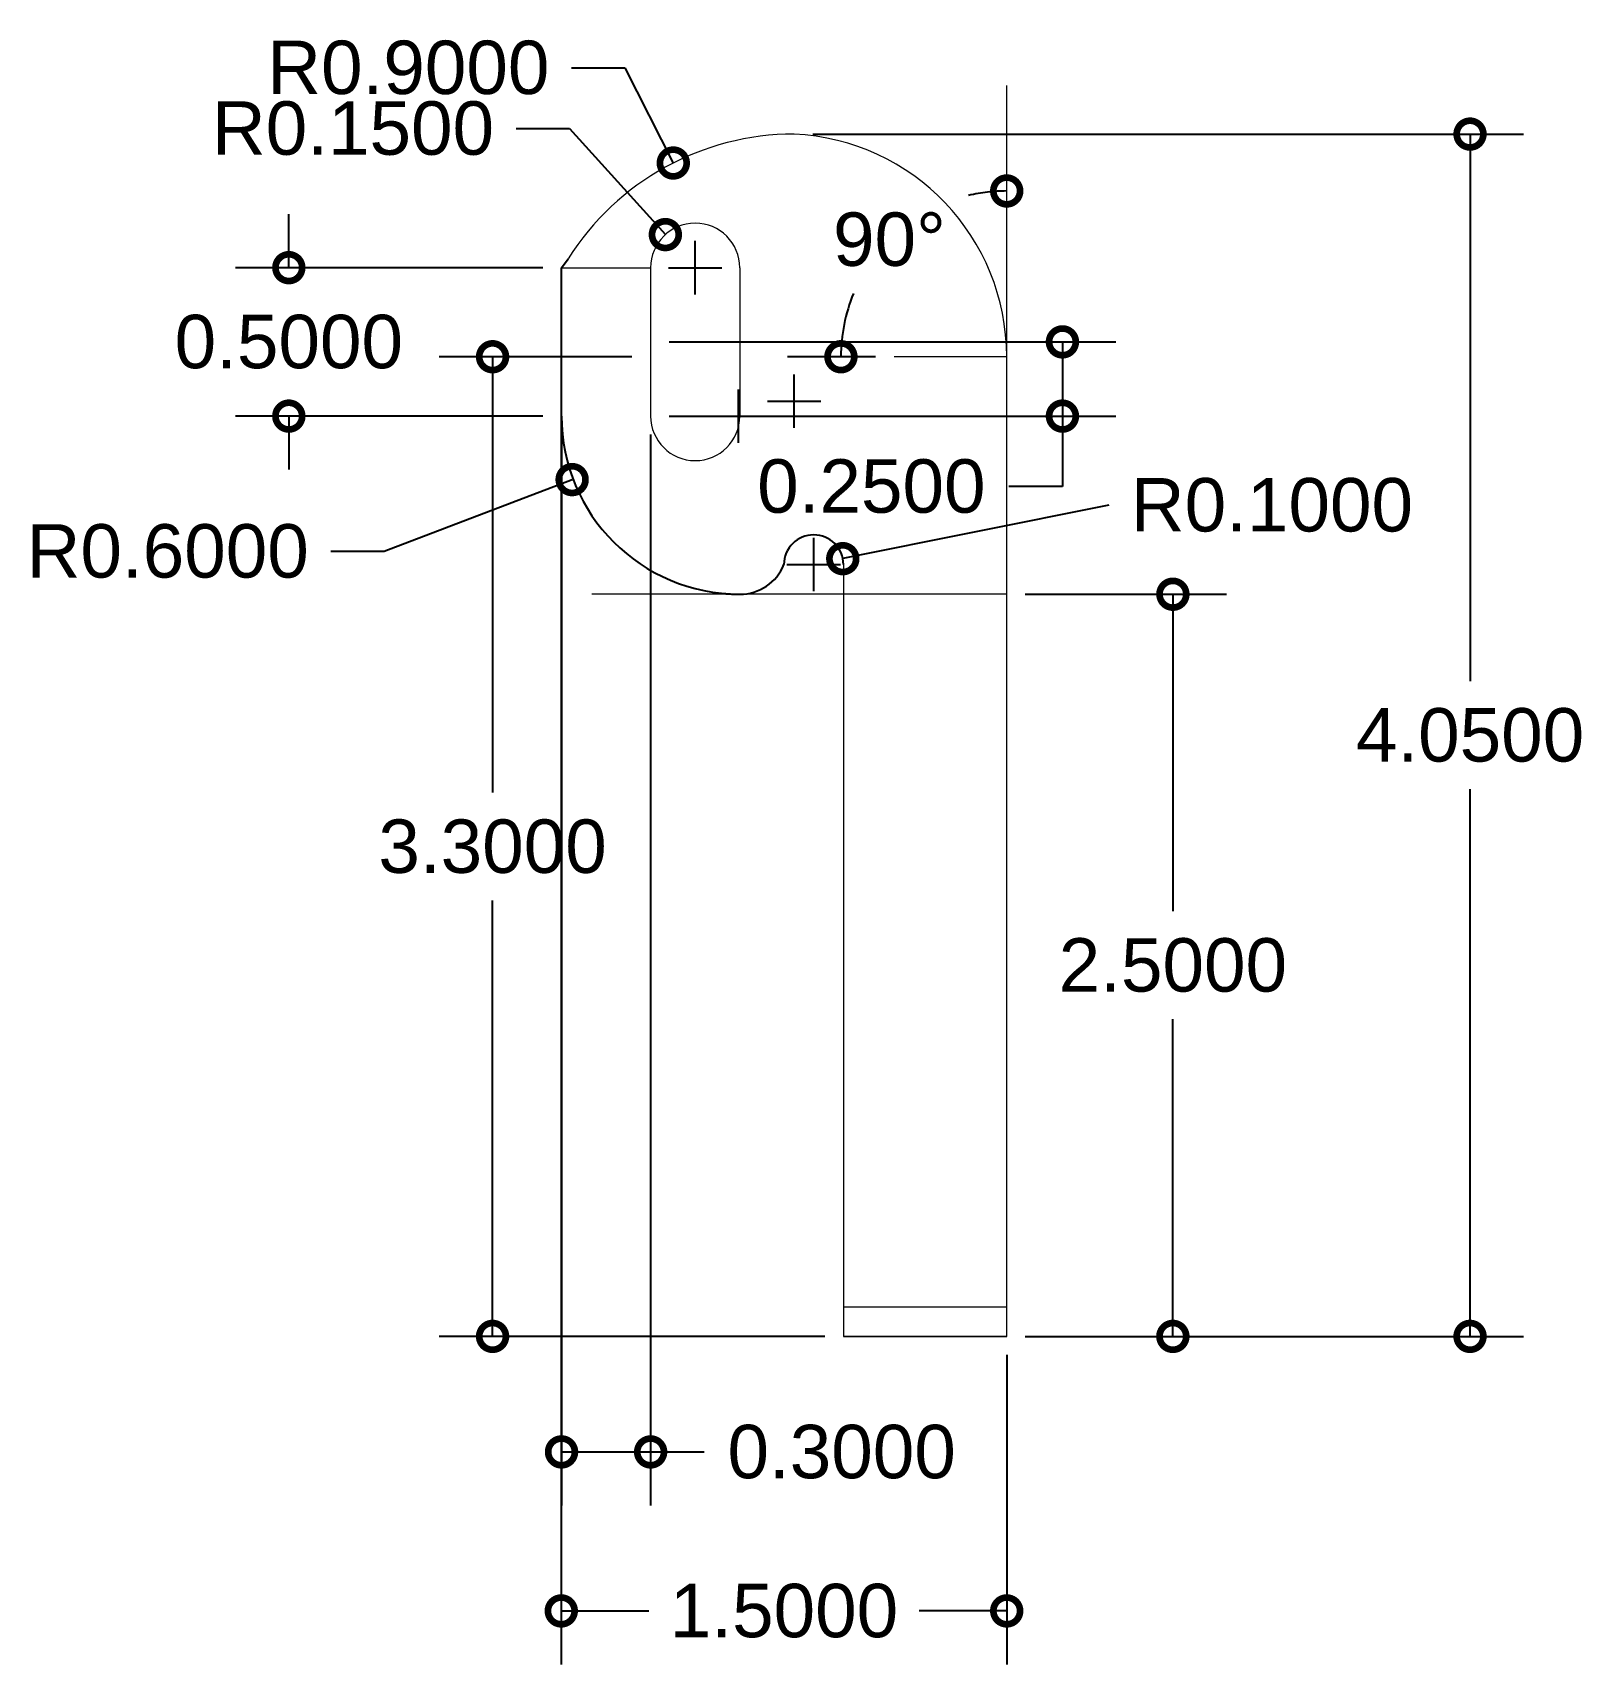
# Model space of a CAD drawing. Header units: centimetres. Extents: x -26 to 72, y -43 to 60.
# Drawn here: x 6.15 to 11.37, y -17.95 to -12.45 of the extents above; entities that cross this region are included whole.
import ezdxf

# ---------------------------------------------------------------- set-up
doc = ezdxf.new("R2010")
doc.units = ezdxf.units.CM
doc.header["$MEASUREMENT"] = 0
doc.linetypes.add('ACAD_ISO02W100', pattern=[15, 12, -3])
for name, color, linetype, lineweight in [('cuerpo', 7, 'Continuous', 15), ('guecos', 90, 'Continuous', 9), ('lineas', 253, 'ACAD_ISO02W100', 15), ('medidas', 30, 'ACAD_ISO02W100', 18)]:
    doc.layers.add(name, color=color, linetype=linetype, lineweight=lineweight)
doc.styles.get("Standard").update_dxf_attribs({"font": 'arial.ttf'})
doc.dimstyles.get("Standard").update_dxf_attribs({"dimtxt": 0.18, "dimasz": 0.18, "dimexe": 0.18, "dimexo": 0.0625, "dimgap": 0.09, "dimtad": 0, "dimtih": 1, "dimtoh": 1, "dimdec": 4, "dimzin": 0, "dimdsep": 46, "dimtxsty": 'Standard', "dimblk": 'DOTSMALL', "dimcen": 0.09, "dimadec": 0, "dimazin": 0, "dimtfac": 1, "dimtdec": 4, "dimtofl": 0, "dimtmove": 0, "dimatfit": 3, "dimfxl": 1, "dimtolj": 1, "dimtzin": 0, "dimarcsym": 0})

# ---------------------------------------------------------------- blocks, each defined once
blk = doc.blocks.new('_DotSmall')
at = {"color": 0, "linetype": 'ByBlock', "const_width": 0.5}
blk.add_lwpolyline([(-0.0625, 0, 1), (0.0625, 0, 1)], format="xyb", close=True, dxfattribs=at)
blk = doc.blocks.new('*D71')
at = {"layer": 'Defpoints', "color": 0, "transparency": 16777216}
for p in [(8.7191, -12.7925), (9.4347, -16.8425), (10.9948, -16.8425)]:
    blk.add_point(p, dxfattribs=at)
at = {"layer": 'medidas', "color": 0, "lineweight": -2, "transparency": 16777216}
for p, q in [((8.7816, -12.7925), (11.1748, -12.7925)), ((10.9948, -12.7925), (10.9948, -14.6356)), ((10.9948, -16.8425), (10.9948, -14.9994)), ((9.4972, -16.8425), (11.1748, -16.8425))]:
    blk.add_line(p, q, dxfattribs=at)
at = {"layer": 'medidas', "color": 0, "lineweight": -2, "transparency": 16777216, "xscale": 0.18, "yscale": 0.18, "zscale": 0.18}
for p, rotation in [((10.9948, -12.7925), 90), ((10.9948, -16.8425), 270)]:
    blk.add_blockref('_DotSmall', p, dxfattribs=dict(at, rotation=rotation))
at = {"layer": 'medidas', "color": 0, "transparency": 16777216, "insert": (10.9948, -14.8175), "char_height": 0.18, "attachment_point": 5}
blk.add_mtext('\\A1;4.0500', dxfattribs=at)
blk = doc.blocks.new('*D72')
at = {"layer": 'Defpoints', "color": 0, "transparency": 16777216}
for p in [(8.2347, -13.5425), (7.7034, -16.8425), (8.8847, -16.8425)]:
    blk.add_point(p, dxfattribs=at)
at = {"layer": 'medidas', "color": 0, "lineweight": -2, "transparency": 16777216}
for p, q in [((8.1722, -13.5425), (7.5234, -13.5425)), ((7.7034, -13.5425), (7.7034, -15.0105)), ((7.7034, -16.8425), (7.7034, -15.3744)), ((8.8222, -16.8425), (7.5234, -16.8425))]:
    blk.add_line(p, q, dxfattribs=at)
at = {"layer": 'medidas', "color": 0, "lineweight": -2, "transparency": 16777216, "xscale": 0.18, "yscale": 0.18, "zscale": 0.18}
for p, rotation in [((7.7034, -13.5425), 90), ((7.7034, -16.8425), 270)]:
    blk.add_blockref('_DotSmall', p, dxfattribs=dict(at, rotation=rotation))
at = {"layer": 'medidas', "color": 0, "transparency": 16777216, "insert": (7.7034, -15.1925), "char_height": 0.18, "attachment_point": 5}
blk.add_mtext('\\A1;3.3000', dxfattribs=at)
blk = doc.blocks.new('*D75')
at = {"layer": 'Defpoints', "color": 0, "transparency": 16777216}
for p in [(8.2356, -13.4925), (8.2356, -13.7425), (9.6223, -13.7425)]:
    blk.add_point(p, dxfattribs=at)
at = {"layer": 'medidas', "color": 0, "lineweight": -2, "transparency": 16777216}
for p, q in [((8.2981, -13.4925), (9.8023, -13.4925)), ((9.6223, -13.4925), (9.6223, -13.7425)), ((8.2981, -13.7425), (9.8023, -13.7425)), ((9.6223, -13.7425), (9.6223, -13.9792)), ((9.6223, -13.9792), (9.4423, -13.9792))]:
    blk.add_line(p, q, dxfattribs=at)
at = {"layer": 'medidas', "color": 0, "lineweight": -2, "transparency": 16777216, "xscale": 0.18, "yscale": 0.18, "zscale": 0.18}
for p, rotation in [((9.6223, -13.4925), 90), ((9.6223, -13.7425), 270)]:
    blk.add_blockref('_DotSmall', p, dxfattribs=dict(at, rotation=rotation))
at = {"layer": 'medidas', "color": 0, "transparency": 16777216, "insert": (8.9789, -13.9792), "char_height": 0.18, "attachment_point": 5}
blk.add_mtext('\\A1;0.2500', dxfattribs=at)
blk = doc.blocks.new('*D76')
at = {"layer": 'Defpoints', "color": 0, "transparency": 16777216}
for p in [(9.4347, -14.3425), (9.4347, -16.8425), (9.9942, -16.8425)]:
    blk.add_point(p, dxfattribs=at)
at = {"layer": 'medidas', "color": 0, "lineweight": -2, "transparency": 16777216}
for p, q in [((9.4972, -14.3425), (10.1742, -14.3425)), ((9.9942, -14.3425), (9.9942, -15.4106)), ((9.9942, -16.8425), (9.9942, -15.7744)), ((9.4972, -16.8425), (10.1742, -16.8425))]:
    blk.add_line(p, q, dxfattribs=at)
at = {"layer": 'medidas', "color": 0, "lineweight": -2, "transparency": 16777216, "xscale": 0.18, "yscale": 0.18, "zscale": 0.18}
for p, rotation in [((9.9942, -14.3425), 90), ((9.9942, -16.8425), 270)]:
    blk.add_blockref('_DotSmall', p, dxfattribs=dict(at, rotation=rotation))
at = {"layer": 'medidas', "color": 0, "transparency": 16777216, "insert": (9.9942, -15.5925), "char_height": 0.18, "attachment_point": 5}
blk.add_mtext('\\A1;2.5000', dxfattribs=at)
blk = doc.blocks.new('*D73')
at = {"layer": 'Defpoints', "color": 0, "transparency": 16777216}
for p in [(8.3119, -12.8899), (8.7191, -13.6925)]:
    blk.add_point(p, dxfattribs=at)
at = {"layer": 'medidas', "color": 0, "lineweight": -2, "transparency": 16777216}
for p, q in [((7.969, -12.5689), (8.149, -12.5689)), ((8.149, -12.5689), (8.3119, -12.8899)), ((8.7191, -13.7825), (8.7191, -13.6025)), ((8.6291, -13.6925), (8.8091, -13.6925))]:
    blk.add_line(p, q, dxfattribs=at)
at = {"layer": 'medidas', "color": 0, "lineweight": -2, "transparency": 16777216, "xscale": 0.18, "yscale": 0.18, "zscale": 0.18, "rotation": 296.904587961864}
blk.add_blockref('_DotSmall', (8.3119, -12.8899), dxfattribs=at)
at = {"layer": 'medidas', "color": 0, "transparency": 16777216, "insert": (7.4195, -12.5689), "char_height": 0.18, "attachment_point": 5}
blk.add_mtext('\\A1;R0.9000', dxfattribs=at)
blk = doc.blocks.new('*D74')
at = {"layer": 'Defpoints', "color": 0, "transparency": 16777216}
for p in [(8.2852, -13.1311), (8.3856, -13.2425)]:
    blk.add_point(p, dxfattribs=at)
at = {"layer": 'medidas', "color": 0, "lineweight": -2, "transparency": 16777216}
for p, q in [((7.7827, -12.7734), (7.9627, -12.7734)), ((7.9627, -12.7734), (8.2852, -13.1311)), ((8.3856, -13.3325), (8.3856, -13.1525)), ((8.2956, -13.2425), (8.4756, -13.2425))]:
    blk.add_line(p, q, dxfattribs=at)
at = {"layer": 'medidas', "color": 0, "lineweight": -2, "transparency": 16777216, "xscale": 0.18, "yscale": 0.18, "zscale": 0.18, "rotation": 312.041217374733}
blk.add_blockref('_DotSmall', (8.2852, -13.1311), dxfattribs=at)
at = {"layer": 'medidas', "color": 0, "transparency": 16777216, "insert": (7.2332, -12.7734), "char_height": 0.18, "attachment_point": 5}
blk.add_mtext('\\A1;R0.1500', dxfattribs=at)
blk = doc.blocks.new('*D77')
at = {"layer": 'Defpoints', "color": 0, "transparency": 16777216}
for p in [(9.4347, -12.6284), (9.1555, -13.0589), (9.0552, -13.5425), (9.4347, -13.5425), (9.4347, -13.5425)]:
    blk.add_point(p, dxfattribs=at)
at = {"layer": 'medidas', "color": 0, "lineweight": -2, "transparency": 16777216}
blk.add_line((8.9927, -13.5425), (8.6964, -13.5425), dxfattribs=at)
for start, end in [(90, 103.278), (157.5854, 180)]:
    blk.add_arc((9.4347, -13.5425), 0.5583, start, end, dxfattribs=at)
at = {"layer": 'medidas', "color": 0, "lineweight": -2, "transparency": 16777216, "xscale": 0.18, "yscale": 0.18, "zscale": 0.18}
blk.add_blockref('_DotSmall', (9.4347, -12.9841), dxfattribs=at)
at = {"layer": 'medidas', "color": 0, "lineweight": -2, "transparency": 16777216, "xscale": 0.18, "yscale": 0.18, "zscale": 0.18, "rotation": 270.0000000000002}
blk.add_blockref('_DotSmall', (8.8764, -13.5425), dxfattribs=at)
at = {"layer": 'medidas', "color": 0, "transparency": 16777216, "insert": (9.0399, -13.1477), "char_height": 0.18, "attachment_point": 5}
blk.add_mtext('\\A1;90°', dxfattribs=at)
blk = doc.blocks.new('*D78')
at = {"layer": 'Defpoints', "color": 0, "transparency": 16777216}
for p in [(8.5319, -13.7425), (7.9713, -13.9564)]:
    blk.add_point(p, dxfattribs=at)
at = {"layer": 'medidas', "color": 0, "lineweight": -2, "transparency": 16777216}
for p, q in [((8.5319, -13.8325), (8.5319, -13.6525)), ((8.4419, -13.7425), (8.6219, -13.7425)), ((7.3388, -14.1978), (7.9713, -13.9564)), ((7.1588, -14.1978), (7.3388, -14.1978))]:
    blk.add_line(p, q, dxfattribs=at)
at = {"layer": 'medidas', "color": 0, "lineweight": -2, "transparency": 16777216, "xscale": 0.18, "yscale": 0.18, "zscale": 0.18, "rotation": 20.88827241894635}
blk.add_blockref('_DotSmall', (7.9713, -13.9564), dxfattribs=at)
at = {"layer": 'medidas', "color": 0, "transparency": 16777216, "insert": (6.6093, -14.1978), "char_height": 0.18, "attachment_point": 5}
blk.add_mtext('\\A1;R0.6000', dxfattribs=at)
blk = doc.blocks.new('*D90')
at = {"layer": 'Defpoints', "color": 0, "transparency": 16777216}
for p in [(7.9347, -13.5425), (9.4347, -16.8425), (7.9347, -17.7673)]:
    blk.add_point(p, dxfattribs=at)
at = {"layer": 'medidas', "color": 0, "lineweight": -2, "transparency": 16777216}
for p, q in [((7.9347, -13.605), (7.9347, -17.9473)), ((9.4347, -16.905), (9.4347, -17.9473)), ((7.9347, -17.7673), (8.2298, -17.7673)), ((9.4347, -17.7673), (9.1395, -17.7673))]:
    blk.add_line(p, q, dxfattribs=at)
at = {"layer": 'medidas', "color": 0, "lineweight": -2, "transparency": 16777216, "xscale": 0.18, "yscale": 0.18, "zscale": 0.18, "rotation": 180}
blk.add_blockref('_DotSmall', (7.9347, -17.7673), dxfattribs=at)
at = {"layer": 'medidas', "color": 0, "lineweight": -2, "transparency": 16777216, "xscale": 0.18, "yscale": 0.18, "zscale": 0.18}
blk.add_blockref('_DotSmall', (9.4347, -17.7673), dxfattribs=at)
at = {"layer": 'medidas', "color": 0, "transparency": 16777216, "insert": (8.6847, -17.7673), "char_height": 0.18, "attachment_point": 5}
blk.add_mtext('\\A1;1.5000', dxfattribs=at)
blk = doc.blocks.new('*D124')
at = {"layer": 'Defpoints', "color": 0, "transparency": 16777216}
for p in [(7.9356, -13.2425), (7.0173, -13.7425), (7.9356, -13.7425)]:
    blk.add_point(p, dxfattribs=at)
at = {"layer": 'medidas', "color": 0, "lineweight": -2, "transparency": 16777216}
for p, q in [((7.0173, -13.2425), (7.0173, -13.0625)), ((7.8731, -13.2425), (6.8373, -13.2425)), ((7.8731, -13.7425), (6.8373, -13.7425)), ((7.0173, -13.7425), (7.0173, -13.9225))]:
    blk.add_line(p, q, dxfattribs=at)
at = {"layer": 'medidas', "color": 0, "lineweight": -2, "transparency": 16777216, "xscale": 0.18, "yscale": 0.18, "zscale": 0.18}
for p, rotation in [((7.0173, -13.2425), 270), ((7.0173, -13.7425), 90)]:
    blk.add_blockref('_DotSmall', p, dxfattribs=dict(at, rotation=rotation))
at = {"layer": 'medidas', "color": 0, "transparency": 16777216, "insert": (7.0173, -13.4925), "char_height": 0.18, "attachment_point": 5}
blk.add_mtext('\\A1;0.5000', dxfattribs=at)
blk = doc.blocks.new('*D125')
at = {"layer": 'Defpoints', "color": 0, "transparency": 16777216}
for p in [(8.8827, -14.2227), (8.7847, -14.2425)]:
    blk.add_point(p, dxfattribs=at)
at = {"layer": 'medidas', "color": 0, "lineweight": -2, "transparency": 16777216}
for p, q in [((9.7781, -14.0424), (8.8827, -14.2227)), ((8.7847, -14.3325), (8.7847, -14.1525)), ((8.6947, -14.2425), (8.8747, -14.2425))]:
    blk.add_line(p, q, dxfattribs=at)
at = {"layer": 'medidas', "color": 0, "lineweight": -2, "transparency": 16777216, "xscale": 0.18, "yscale": 0.18, "zscale": 0.18, "rotation": 191.3852447709892}
blk.add_blockref('_DotSmall', (8.8827, -14.2227), dxfattribs=at)
at = {"layer": 'medidas', "color": 0, "transparency": 16777216, "insert": (10.3276, -14.0424), "char_height": 0.18, "attachment_point": 5}
blk.add_mtext('\\A1;R0.1000', dxfattribs=at)
blk = doc.blocks.new('*D126')
at = {"layer": 'Defpoints', "color": 0, "transparency": 16777216}
for p in [(7.9356, -13.7425), (8.2356, -13.7425), (8.2356, -17.2317)]:
    blk.add_point(p, dxfattribs=at)
at = {"layer": 'medidas', "color": 0, "lineweight": -2, "transparency": 16777216}
for p, q in [((7.9356, -13.805), (7.9356, -17.4117)), ((8.2356, -13.805), (8.2356, -17.4117)), ((7.9356, -17.2317), (8.2356, -17.2317)), ((8.2356, -17.2317), (8.4156, -17.2317))]:
    blk.add_line(p, q, dxfattribs=at)
at = {"layer": 'medidas', "color": 0, "lineweight": -2, "transparency": 16777216, "xscale": 0.18, "yscale": 0.18, "zscale": 0.18, "rotation": 180}
blk.add_blockref('_DotSmall', (7.9356, -17.2317), dxfattribs=at)
at = {"layer": 'medidas', "color": 0, "lineweight": -2, "transparency": 16777216, "xscale": 0.18, "yscale": 0.18, "zscale": 0.18}
blk.add_blockref('_DotSmall', (8.2356, -17.2317), dxfattribs=at)
at = {"layer": 'medidas', "color": 0, "transparency": 16777216, "insert": (8.8789, -17.2317), "char_height": 0.18, "attachment_point": 5}
blk.add_mtext('\\A1;0.3000', dxfattribs=at)

msp = doc.modelspace()

# ---------------------------------------------------------------- linework, layer by layer
msp.add_arc((8.50306, -14.14463), 0.19814, 257.78168, 257.80059)
at = {"layer": 'cuerpo'}
for p, q in [((9.43469, -16.84247), (9.43469, -13.54247)), ((8.88469, -14.24247), (8.88469, -16.84247)), ((8.88469, -16.74247), (9.43469, -16.74247)), ((8.88469, -16.84247), (9.43469, -16.84247)), ((9.43469, -16.84247), (8.88469, -16.84247))]:
    msp.add_line(p, q, dxfattribs=at)
for centre, radius, start, end in [((8.71911, -13.69247), 0.9, 90, 147.76905), ((8.68386, -13.54247), 0.75083, 0, 87.30854)]:
    msp.add_arc(centre, radius, start, end, dxfattribs=at)
at = {"layer": 'Defpoints'}
for p, q in [((7.93562, -13.24247), (7.9578, -13.21247)), ((7.93562, -13.74247), (7.93562, -13.24247))]:
    msp.add_line(p, q, dxfattribs=at)
for centre, radius, start, end in [((8.53562, -13.74247), 0.6, 180, 270), ((8.78469, -14.24247), 0.1, 0, 180), ((8.53643, -14.18256), 0.1599, 270, 337.99458), ((8.5319, -13.74248), 0.6, 263.23216, 270.43304)]:
    msp.add_arc(centre, radius, start, end, dxfattribs=at)
at = {"layer": 'guecos'}
for p, q in [((8.23562, -13.24247), (8.23562, -13.74247)), ((8.53562, -13.24247), (8.53562, -13.74247))]:
    msp.add_line(p, q, dxfattribs=at)
for centre, start, end in [((8.38562, -13.24247), 0, 180), ((8.38562, -13.74247), 180, 360)]:
    msp.add_arc(centre, 0.15, start, end, dxfattribs=at)
at = {"layer": 'lineas'}
for p, q in [((9.43469, -13.54247), (9.43469, -12.62844)), ((7.93562, -13.24247), (8.23562, -13.24247)), ((9.43469, -13.54247), (9.05522, -13.54247)), ((8.88469, -14.34247), (8.03785, -14.34247)), ((9.43469, -14.34247), (8.88469, -14.34247))]:
    msp.add_line(p, q, dxfattribs=at)

# ---------------------------------------------------------------- dimensions: what is measured, and where the dimension line sits
at = {"layer": 'medidas'}
dim = msp.add_radius_dim(center=(8.71911, -13.69247), mpoint=(8.31186, -12.88989), dimstyle='Standard', dxfattribs=at)
dim.commit()
dim.dimension.update_dxf_attribs({"geometry": '*D73', "text_midpoint": (7.4195, -12.56885)})
dim = msp.add_angular_dim_2l(base=(9.15552, -13.05895), line1=((9.43469, -13.54247), (9.05522, -13.54247)), line2=((9.43469, -13.54247), (9.43469, -12.62844)), dimstyle='Standard', dxfattribs=at)
dim.commit()
dim.dimension.update_dxf_attribs({"geometry": '*D77', "text_midpoint": (9.03989, -13.14768)})
for center, mpoint, picture, middle in [((8.38562, -13.24247), (8.28517, -13.13107), '*D74', (7.23323, -12.77344)), ((8.5319, -13.74248), (7.97134, -13.9564), '*D78', (6.60933, -14.1978)), ((8.78469, -14.24247), (8.88272, -14.22273), '*D125', (9.77814, -14.04242))]:
    dim = msp.add_radius_dim(center=center, mpoint=mpoint, dimstyle='Standard', dxfattribs=at)
    dim.commit()
    dim.dimension.update_dxf_attribs({"geometry": picture, "text_midpoint": middle, "dimtype": 164})
for base, p1, p2, picture, middle in [((10.99479, -16.84247), (8.71911, -12.79247), (9.43469, -16.84247), '*D71', (10.99479, -14.81747)), ((7.01726, -13.74247), (7.93562, -13.24247), (7.93562, -13.74247), '*D124', (7.01726, -13.49247)), ((7.7034, -16.84247), (8.23469, -13.54247), (8.88469, -16.84247), '*D72', (7.7034, -15.19247)), ((9.9942, -16.84247), (9.43469, -14.34247), (9.43469, -16.84247), '*D76', (9.9942, -15.59247))]:
    dim = msp.add_linear_dim(base=base, p1=p1, p2=p2, angle=90, dimstyle='Standard', dxfattribs=at)
    dim.commit()
    dim.dimension.update_dxf_attribs({"geometry": picture, "text_midpoint": middle})
dim = msp.add_linear_dim(base=(9.62226, -13.74247), p1=(8.23562, -13.49247), p2=(8.23562, -13.74247), angle=90, dimstyle='Standard', dxfattribs=at)
dim.commit()
dim.dimension.update_dxf_attribs({"geometry": '*D75', "text_midpoint": (8.97894, -13.97923), "dimtype": 160})
for base, p1, p2, picture, middle in [((7.93469, -17.76732), (9.43469, -16.84247), (7.93469, -13.54247), '*D90', (8.68469, -17.76732)), ((8.23562, -17.23171), (7.93562, -13.74247), (8.23562, -13.74247), '*D126', (8.87894, -17.23171))]:
    dim = msp.add_linear_dim(base=base, p1=p1, p2=p2, dimstyle='Standard', dxfattribs=at)
    dim.commit()
    dim.dimension.update_dxf_attribs({"geometry": picture, "text_midpoint": middle})

doc.saveas('drawing.dxf')
